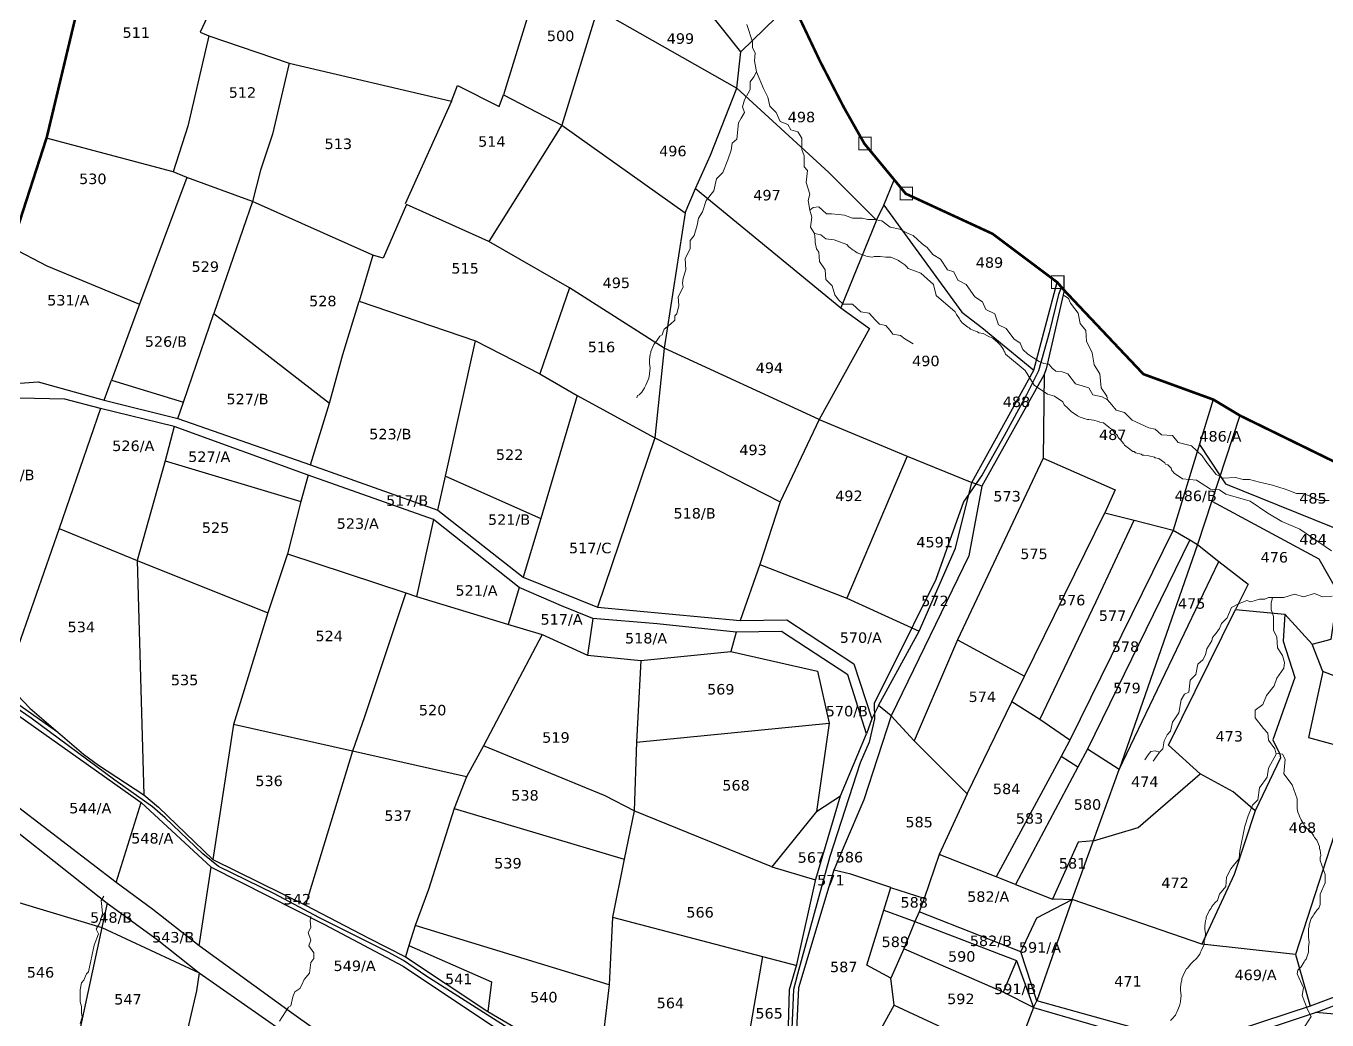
# Model space of a CAD drawing. Header units: inches. Extents: x 1032 to 3029, y -531 to 880.
# Drawn here: x 1238.3 to 1486.5, y -104.6 to 85.1 of the extents above; entities that cross this region are included whole.
import ezdxf
from ezdxf.enums import TextEntityAlignment as Align

# ---------------------------------------------------------------- set-up
doc = ezdxf.new("R2010")
doc.units = ezdxf.units.IN
doc.header["$LTSCALE"] = 15
doc.header["$MEASUREMENT"] = 0
for name, color, linetype in [('BOUNDARY', 5, 'Continuous'), ('PLOT NO', 7, 'Continuous'), ('ROAD', 50, 'Continuous'), ('STONES', 3, 'Continuous'), ('STREAM', 130, 'SL'), ('text2', 7, 'Continuous')]:
    doc.layers.add(name, color=color, linetype=linetype)
doc.styles.get("Standard").update_dxf_attribs({"font": 'verdana.ttf'})
doc.linetypes.add('SL', pattern='A,8e-06,[1,streme line,S=0.066667,R=0,X=0,Y=0],-0.839413', length=0.839421)

msp = doc.modelspace()

# ---------------------------------------------------------------- linework, layer by layer
at = {"layer": 'BOUNDARY', "const_width": 0.5}
for points in [[(1251.59, 102.8), (1242.29, 63.87), (1235.52, 42.86)], [(1492.77, -0.43), (1469.9, 10.76), (1464.82, 13.81), (1451.49, 18.66), (1436.39, 34.65), (1435.05, 36.19), (1422.7, 45.45), (1406.15, 53.1), (1398.26, 62.65), (1394.33, 69.6), (1389.8, 78.38), (1384.55, 89.46)]]:
    msp.add_lwpolyline(points, dxfattribs=at)
at = {"layer": 'ROAD'}
for points in [[(1435.84, 35.32), (1435.27, 33.88), (1433.53, 26.53), (1431.47, 19.26), (1429.18, 14.73), (1424.93, 6.88), (1420.73, -0.57), (1417.2, -5.69), (1411.92, -20.54), (1403.29, -37.86), (1400.15, -44.16), (1400.21, -47.13), (1399.15, -51.55), (1397.46, -55.52), (1391.69, -73.39), (1385.52, -95.88), (1384.73, -98.79), (1384.23, -110.7)], [(1366.35, -118.5), (1364.81, -118.29), (1354.97, -117.49), (1352.57, -117.04), (1341.95, -113.09), (1339.08, -111.76), (1330.31, -106.18), (1314.59, -96.19), (1310.36, -93.26), (1307.39, -91.65), (1294.17, -85.05), (1285.76, -80.54), (1275.07, -75.3), (1272.03, -72.87), (1264.86, -66.05), (1262.46, -63.9), (1255.3, -58.86), (1239.33, -46.97), (1233.31, -42.93), (1223.25, -36.3), (1215.77, -31.76), (1207.95, -27.31)]]:
    msp.add_lwpolyline(points, dxfattribs=at)
at = {"layer": 'STONES', "const_width": 0.2}
for points in [[(1399.55, 63.89), (1397.18, 63.89), (1397.18, 61.47), (1399.55, 61.47)], [(1407.44, 54.34), (1405.07, 54.34), (1405.07, 51.92), (1407.44, 51.92)], [(1436.35, 37.43), (1433.97, 37.43), (1433.97, 35.01), (1436.35, 35.01)]]:
    msp.add_lwpolyline(points, close=True, dxfattribs=at)
at = {"layer": 'STREAM', "color": 4, "linetype": 'ByBlock', "lineweight": 0}
for points in [[(1375.82, 85.41), (1376.89, 82.08), (1376.89, 81.01), (1377.42, 79.94), (1377.29, 78.48), (1377.69, 76.34), (1379.02, 73.14), (1379.82, 71.54), (1380.22, 69.8), (1381.42, 68.6), (1382.22, 66.87), (1383.69, 66.33), (1384.22, 65.27), (1385.56, 64.87), (1386.36, 63.67), (1386.36, 61.53), (1386.76, 60.33), (1386.76, 58.19), (1387.43, 57.53), (1387.16, 55.26), (1387.83, 52.99), (1387.56, 51.79), (1387.83, 49.92), (1388.23, 48.59), (1387.96, 46.72), (1388.76, 45.52), (1389.96, 45.25), (1390.89, 44.45), (1392.5, 44.32), (1394.9, 43.38), (1395.3, 42.98), (1396.1, 42.32), (1396.37, 42.18), (1396.9, 41.78), (1398.1, 41.38), (1398.5, 41.25), (1398.77, 41.12), (1399.83, 40.98), (1400.1, 41.12), (1400.37, 41.12), (1401.3, 41.12), (1402.37, 40.98), (1402.64, 40.98), (1403.3, 40.98), (1404.5, 40.45), (1404.77, 40.32), (1405.04, 40.18), (1405.97, 39.52), (1406.24, 39.25), (1406.37, 39.12), (1406.64, 38.85), (1409.04, 37.91), (1411.44, 35.78), (1411.98, 33.64), (1415.58, 30.58), (1415.85, 30.04), (1416.38, 29.24), (1416.51, 28.97), (1416.91, 28.44), (1417.98, 27.64), (1418.25, 27.51), (1418.51, 27.24), (1419.45, 26.84), (1419.85, 26.71), (1420.12, 26.57), (1420.92, 26.44), (1421.85, 25.91), (1422.12, 25.77), (1422.78, 25.51), (1423.72, 24.71), (1423.98, 24.44), (1424.25, 24.17), (1424.78, 23.37), (1424.92, 22.97), (1425.05, 22.84), (1425.19, 22.44), (1428.92, 19.37), (1430.66, 16.57), (1433.19, 14.83), (1434.53, 14.43), (1436.13, 13.36), (1436.39, 12.83), (1437.06, 12.16), (1437.33, 11.9), (1437.73, 11.5), (1438.93, 10.7), (1439.19, 10.56), (1439.46, 10.43), (1440.4, 10.16), (1440.8, 10.03), (1441.06, 10.03), (1442, 9.89), (1442.93, 9.63), (1443.2, 9.49), (1443.86, 9.36), (1444.93, 8.56), (1445.2, 8.29), (1445.47, 8.16), (1446.13, 7.36), (1446.4, 7.09), (1446.53, 6.96), (1446.67, 6.56), (1447.07, 6.16), (1447.73, 5.36), (1447.87, 5.09), (1448.4, 4.69), (1449.47, 3.89), (1449.74, 3.89), (1450, 3.62), (1451.07, 3.36), (1451.34, 3.22), (1451.6, 3.22), (1452.54, 3.09), (1453.6, 2.82), (1453.74, 2.69), (1454.41, 2.56), (1455.61, 1.76), (1455.74, 1.49), (1456.14, 1.36), (1456.81, 0.69), (1456.94, 0.29), (1457.07, 0.15), (1457.34, -0.25), (1458.94, -1.31), (1461.61, -1.58), (1464.28, -3.31), (1466.01, -3.45), (1467.21, -4.25), (1471.88, -5.58), (1475.22, -7.85), (1477.89, -9.45), (1481.36, -10.92), (1487.36, -15.06)], [(1377.69, 76.34), (1377.15, 75.41), (1376.48, 74.47), (1376.48, 73.01), (1375.42, 71), (1375.02, 69.67), (1375.42, 68.6), (1374.75, 67.53), (1374.22, 66.6), (1373.95, 63.53), (1373.02, 62.73), (1372.88, 61.4), (1372.22, 59.53), (1371.28, 57.13), (1370.08, 55.93), (1369.55, 53.66), (1368.08, 51.79), (1367.41, 49.66), (1366.61, 48.45), (1366.34, 47.12), (1365.81, 45.12), (1365.01, 44.19), (1365.01, 42.58), (1364.08, 40.72), (1364.21, 38.58), (1363.68, 36.98), (1363.54, 36.05), (1363.68, 35.25), (1362.74, 33.38), (1362.88, 31.78), (1362.48, 30.18), (1362.08, 29.78), (1362.08, 28.97), (1361.27, 28.17), (1360.07, 27.24), (1359.81, 26.57), (1359.67, 26.17), (1359.27, 25.91), (1358.61, 24.97), (1358.47, 24.84), (1358.07, 24.3), (1357.54, 22.97), (1357.54, 22.7), (1357.41, 22.44), (1357.27, 21.37), (1357.27, 20.97), (1357.27, 20.7), (1357.41, 19.77), (1357.27, 18.83), (1357.27, 18.57), (1357.14, 17.9), (1356.6, 16.57), (1356.47, 16.3), (1356.34, 16.03), (1355.8, 15.23), (1355.54, 14.97), (1355.27, 14.7), (1355, 14.56), (1354.87, 14.16)], [(1486.96, -5.45), (1485.09, -5.45), (1482.96, -4.52), (1481.89, -4.11), (1480.69, -4.11), (1479.22, -3.58), (1478.56, -3.31), (1476.15, -2.51), (1473.62, -1.98), (1471.75, -1.45), (1470.55, -1.45), (1469.08, -1.05), (1466.68, -1.18), (1465.35, -0.51), (1463.75, 1.62), (1462.68, 3.09), (1460.68, 4.96), (1458.14, 5.63), (1457.07, 6.96), (1454.94, 7.09), (1453.74, 8.16), (1452.54, 8.43), (1449.34, 9.89), (1447.87, 11.36), (1446.27, 11.76), (1445.47, 12.83), (1444.67, 13.76), (1443.6, 14.3), (1441.86, 14.7), (1441.06, 16.03), (1438.53, 16.83), (1437.06, 18.7), (1435.99, 19.1), (1434.79, 19.23), (1434.12, 19.77), (1433.46, 20.57), (1432.52, 20.7), (1431.59, 21.1), (1430.52, 21.77), (1429.45, 22.44), (1428.52, 23.37), (1427.99, 24.57), (1426.79, 25.37), (1425.32, 27.37), (1423.85, 28.04), (1423.18, 30.18), (1421.45, 30.98), (1420.78, 32.44), (1419.31, 33.38), (1417.71, 35.78), (1416.11, 36.58), (1415.31, 38.18), (1414.11, 38.58), (1412.78, 40.58), (1411.31, 41.52), (1410.24, 42.85), (1409.31, 43.52), (1407.57, 45.12), (1406.64, 45.52), (1405.04, 46.32), (1403.17, 46.72), (1401.57, 47.92), (1400.1, 48.19), (1398.9, 48.19), (1397.83, 48.45), (1395.97, 48.45), (1394.5, 48.99), (1393.3, 49.12), (1391.96, 49.26), (1391.03, 49.26), (1389.56, 50.59), (1388.49, 50.46), (1387.83, 49.92)], [(1388.76, 45.52), (1388.89, 44.32), (1388.89, 43.78), (1389.16, 42.58), (1389.56, 41.92), (1389.69, 40.18), (1390.76, 38.58), (1390.89, 36.71), (1392.1, 35.51), (1392.63, 33.78), (1393.3, 32.84), (1394.23, 32.04), (1395.97, 32.04), (1397.57, 30.58), (1399.17, 30.31), (1400.37, 28.97), (1401.17, 28.17), (1402.37, 27.91), (1403.17, 26.97), (1403.7, 26.31), (1405.17, 26.04), (1405.97, 25.37), (1407.57, 24.44)], [(1444.67, 13.76), (1444.53, 14.43), (1443.46, 16.03), (1443.2, 18.7), (1442.13, 20.44), (1441.73, 22.7), (1440.66, 24.97), (1440.53, 26.97), (1439.46, 28.31), (1439.06, 30.31), (1438.39, 31.11), (1437.59, 32.18), (1437.19, 33.11), (1436.39, 33.64)], [(1453.34, -55.22), (1454.14, -54.15), (1454.54, -53.48), (1455.21, -52.82), (1455.47, -51.35), (1456.01, -50.15), (1456.67, -49.48), (1457.07, -47.74), (1457.61, -46.94), (1458.27, -46.01), (1458.68, -43.48), (1459.34, -42.41), (1460.14, -42.01), (1460.41, -39.74), (1461.48, -38.67), (1461.88, -36.67), (1462.81, -35.87), (1463.34, -34.94), (1463.61, -33.74), (1464.55, -32.27), (1464.68, -31.6), (1465.35, -30.8), (1466.01, -29.87), (1466.41, -28.93), (1467.48, -27.86), (1467.75, -27.2), (1468.28, -25.86), (1469.62, -25.2), (1471.22, -24.53), (1472.02, -24.8), (1473.62, -24.26), (1474.69, -24.26), (1475.35, -24), (1476.15, -24), (1475.89, -25.06), (1475.89, -26.26), (1476.29, -27.6), (1476.29, -28.8), (1476.29, -30.27), (1476.95, -31.47), (1477.09, -33.6), (1478.02, -35.07), (1478.42, -36.4), (1478.29, -37.47), (1476.95, -39.34), (1476.42, -40.81), (1474.95, -42.67), (1474.29, -44.41), (1472.82, -45.48), (1472.82, -46.94), (1474.42, -48.95), (1475.22, -49.88), (1475.35, -51.21), (1476.55, -52.82), (1476.82, -53.88), (1475.35, -56.55), (1475.09, -58.29), (1473.62, -60.29), (1473.35, -62.56), (1472.28, -63.62), (1471.48, -65.62), (1470.82, -67.63), (1469.88, -72.3), (1469.75, -73.76), (1468.15, -75.76), (1467.35, -77.37), (1467.21, -79.1), (1466.01, -80.57), (1465.61, -81.77), (1465.21, -82.17), (1464.55, -82.97), (1464.41, -83.24), (1464.01, -83.77), (1463.48, -84.97), (1463.48, -85.37), (1463.34, -85.64), (1463.21, -86.71), (1463.21, -86.97), (1463.21, -87.24), (1463.34, -88.17), (1463.21, -89.24), (1463.08, -89.51), (1463.08, -90.17), (1462.54, -91.38), (1462.41, -91.64), (1462.28, -92.04), (1461.61, -92.84), (1461.34, -93.11), (1461.21, -93.24), (1460.94, -93.51), (1460.54, -93.91), (1459.88, -94.71), (1459.74, -94.84), (1459.34, -95.51), (1458.81, -96.71), (1458.81, -96.98), (1458.68, -97.38), (1458.54, -98.31), (1458.54, -98.71), (1458.54, -98.98), (1458.68, -99.91), (1458.54, -100.98), (1458.54, -101.12), (1458.41, -101.92), (1457.87, -103.12), (1457.74, -103.38), (1457.61, -103.65), (1456.94, -104.45), (1456.67, -104.72)], [(1487.49, -23.73), (1485.63, -23.86), (1484.16, -23.19), (1482.02, -23.86), (1480.29, -23.33), (1478.29, -24), (1476.55, -24), (1476.15, -24)], [(1454.54, -53.48), (1453.74, -53.22), (1452.94, -53.35), (1452.4, -54.02), (1451.74, -54.95)], [(1476.82, -53.75), (1478.02, -53.88), (1478.56, -54.82), (1478.29, -57.62), (1479.89, -59.75), (1480.82, -62.42), (1480.82, -62.96), (1480.82, -64.02), (1480.82, -64.29), (1480.96, -64.96), (1481.49, -66.16), (1481.62, -66.42), (1481.76, -66.69), (1482.29, -67.63), (1482.56, -67.89), (1482.69, -68.03), (1483.49, -68.69), (1484.03, -69.49), (1484.16, -69.76), (1484.56, -70.29), (1485.09, -71.49), (1485.09, -71.89), (1485.23, -72.16), (1485.36, -73.23), (1485.23, -73.5), (1485.23, -73.76), (1485.23, -74.16), (1486.16, -76.83), (1486.16, -78.43), (1485.23, -80.57), (1485.23, -82.57), (1484.96, -83.24), (1484.56, -83.64), (1484.03, -84.44), (1483.89, -84.7), (1483.49, -85.24), (1483.09, -86.44), (1483.09, -86.84), (1482.96, -87.11), (1482.96, -88.17), (1482.96, -88.57), (1482.96, -88.84), (1483.09, -89.77), (1482.96, -90.71), (1482.96, -90.97), (1482.96, -91.64), (1482.56, -92.98), (1482.29, -93.24), (1482.16, -93.51), (1481.62, -94.44), (1481.36, -94.71), (1481.22, -94.84), (1480.96, -95.11), (1480.82, -95.78), (1482.02, -98.45), (1481.76, -99.91), (1482.83, -102.58), (1483.49, -103.92), (1481.76, -106.59)], [(1253.2, -80.97), (1252.67, -81.77), (1252.8, -82.97), (1252.93, -84.3), (1252.4, -86.04), (1251.73, -87.24), (1252.13, -88.17), (1251.33, -90.31), (1250.26, -95.38), (1249.86, -95.78), (1249.46, -96.71), (1249.33, -96.98), (1248.93, -97.51), (1248.66, -98.85), (1248.66, -99.11), (1248.66, -99.51), (1248.66, -100.45), (1248.66, -100.85), (1248.66, -101.12), (1248.93, -102.05), (1248.93, -103.12), (1248.93, -103.25), (1249.06, -104.05), (1248.66, -105.25)], [(1292.69, -84.84), (1292.56, -85.64), (1292.69, -86.97), (1292.16, -87.91), (1292.69, -89.37), (1292.29, -90.44), (1293.23, -91.78), (1293.23, -92.84), (1292.69, -93.64), (1292.43, -95.64), (1291.36, -96.85), (1290.96, -97.91), (1290.56, -98.58), (1289.62, -99.25), (1289.22, -100.18), (1288.82, -101.92), (1288.42, -102.18), (1286.69, -104.85)]]:
    msp.add_lwpolyline(points, dxfattribs=at)
at = {"layer": 'text2'}
for points in [[(1374.71, 80.15), (1364.74, 92.75), (1365.41, 98.19), (1355.94, 109.37), (1345.17, 122.26)], [(1342.25, 113.67), (1329.39, 71.99)], [(1355.94, 109.37), (1347.34, 88.3), (1340.53, 66.16)], [(1276.32, 94.25), (1271.56, 83.95), (1273.18, 83.2), (1288.55, 78.03), (1319.47, 70.76), (1320.65, 73.76), (1328.6, 69.72), (1329.39, 71.99), (1340.53, 66.16), (1364.08, 49.43), (1366.05, 54.08), (1368.88, 60.44), (1373.95, 73.24), (1374.71, 80.15), (1381.41, 86.74)], [(1347.34, 88.3), (1373.95, 73.24)], [(1273.18, 83.2), (1269.19, 66.01), (1266.38, 57.29)], [(1288.55, 78.03), (1285.33, 64.45), (1283.08, 57.61), (1281.55, 51.62)], [(1373.95, 73.24), (1391.5, 57.15), (1400.55, 48.06), (1401.99, 50.91), (1403.95, 55.76)], [(1319.47, 70.76), (1310.66, 51.15)], [(1340.53, 66.16), (1326.65, 43.97)], [(1364.08, 49.43), (1360.07, 23.62), (1342.03, 35.11), (1326.65, 43.97), (1310.94, 51.02), (1306.44, 40.81), (1304.49, 41.38), (1281.55, 51.62), (1269.01, 56.17), (1266.38, 57.29), (1242.23, 63.67)], [(1269.01, 56.17), (1259.95, 32)], [(1366.05, 54.08), (1393.77, 31.33)], [(1281.55, 51.62), (1274.18, 30.21)], [(1401.99, 50.91), (1416.87, 30.51), (1420.65, 27.56), (1430.62, 19.43), (1435.05, 36.19)], [(1400.55, 48.06), (1393.77, 31.33), (1399.23, 27.35), (1389.66, 10), (1406.45, 2.98), (1418.78, -2.05), (1430.62, 19.43)], [(1235.52, 42.86), (1242.32, 39.31), (1259.95, 32), (1254.66, 17.53), (1268.34, 13.34), (1274.18, 30.21), (1296.2, 13.15), (1298.79, 22.43), (1301.9, 32.56), (1324.09, 24.99), (1336.38, 18.69), (1343.47, 14.61), (1358.26, 6.49), (1382.23, -5.73), (1378.35, -17.66), (1394.89, -24.08), (1408.73, -30.37), (1415.62, -14.57), (1418.78, -2.05)], [(1304.49, 41.38), (1301.9, 32.56)], [(1342.03, 35.11), (1336.38, 18.69)], [(1436.39, 34.65), (1432.97, 19.69), (1432.59, 18.56), (1432.35, 2.63), (1446.08, -3.43), (1444.11, -7.82), (1449.72, -9.19), (1457.2, -11.12), (1460.33, -12.96), (1461.82, -13.84), (1465.91, -17.11), (1471.51, -21.41), (1469.05, -26.27), (1478.47, -27.13), (1483.7, -32.89), (1487.34, -31.95), (1488.64, -23.07), (1490.63, -11.78), (1492.77, -0.43)], [(1292.59, 1.35), (1316.91, -7.32), (1318.36, -0.8), (1324.09, 24.99)], [(1360.07, 23.62), (1358.26, 6.49)], [(1389.66, 10), (1360.07, 23.62)], [(1224.09, 15.97), (1240.65, 17.17), (1253.22, 13.7), (1254.66, 17.53)], [(1432.59, 18.56), (1420.64, -2.72), (1418.78, -2.05)], [(1316.91, -7.32), (1333.17, -20.09), (1347.35, -25.84), (1374.59, -28.37), (1383.49, -28.24), (1396.25, -36.63), (1399.7, -47.15), (1398.66, -50), (1395.09, -38.7), (1382.43, -30.48), (1373.83, -30.6), (1358.72, -28.97), (1346.45, -28), (1340.5, -25.55), (1332.42, -22.05), (1316.07, -9.06), (1292.14, -0.61), (1266.62, 8.66), (1252.54, 12.08), (1245.75, 13.89), (1231.17, 14.22), (1222.91, 12.75)], [(1253.22, 13.7), (1267.26, 10.2), (1268.34, 13.34)], [(1267.26, 10.2), (1292.59, 1.35), (1296.2, 13.15)], [(1343.47, 14.61), (1336.55, -8.87), (1333.17, -20.09)], [(1464.82, 13.81), (1457.2, -11.12)], [(1252.54, 12.08), (1244.68, -10.82), (1234.43, -40.2)], [(1389.66, 10), (1382.23, -5.73)], [(1469.9, 10.76), (1461.82, -13.84)], [(1266.62, 8.66), (1264.88, 2.12), (1259.56, -16.92), (1260.82, -61.65)], [(1358.26, 6.49), (1347.35, -25.84)], [(1462.21, 5.26), (1466.12, -0.73), (1467.15, -2.27), (1490.63, -11.78), (1510.09, -15.14), (1517.16, -16.26), (1523.78, -17.89), (1530.25, -9.27)], [(1406.45, 2.98), (1394.89, -24.08)], [(1432.35, 2.63), (1416.02, -32.02), (1407.74, -51.3), (1403.4, -46.53)], [(1264.88, 2.12), (1290.78, -5.63)], [(1292.14, -0.61), (1290.78, -5.63), (1288.23, -15.64), (1284.44, -26.9)], [(1318.36, -0.8), (1336.55, -8.87)], [(1420.64, -2.72), (1418.21, -16), (1403.4, -46.53), (1400.93, -44.58), (1399.7, -47.15)], [(1464.53, -5.58), (1484.98, -16.58), (1488.64, -23.07)], [(1316.07, -9.06), (1312.81, -23.79), (1330.19, -29.08), (1336.77, -31.03), (1345.46, -34.96), (1355.62, -36.01), (1372.8, -34.28), (1389.32, -38.02), (1391.55, -47.95), (1389.14, -64.81), (1393.74, -61.84)], [(1407.74, -51.3), (1417.9, -61.47), (1426.38, -43.88), (1428.84, -38.99), (1444.11, -7.82)], [(1431.71, -47.24), (1442.48, -24.76), (1449.72, -9.19)], [(1244.68, -10.82), (1259.56, -16.92)], [(1457.2, -11.12), (1437.43, -51.21), (1431.71, -47.24), (1426.38, -43.88)], [(1460.33, -12.96), (1440.83, -52.9), (1439, -56.36), (1435.82, -54.3)], [(1461.82, -13.84), (1446.84, -56.78), (1465.91, -17.11)], [(1259.56, -16.92), (1284.44, -26.9), (1277.89, -48.2), (1273.97, -73.95)], [(1288.23, -15.64), (1310.76, -23.09), (1312.81, -23.79)], [(1378.35, -17.66), (1374.59, -28.37)], [(1332.42, -22.05), (1330.33, -29.12)], [(1310.76, -23.09), (1302.93, -46.72), (1300.59, -53.32), (1291.63, -82.7)], [(1441.97, -70.38), (1450.47, -67.89), (1462.34, -57.62), (1456.31, -52.18), (1469.05, -26.27)], [(1478.47, -27.13), (1478.18, -32.31), (1480.38, -39.23), (1476.18, -51.14), (1477.55, -53.89), (1477.65, -54.55), (1472.8, -64.66), (1468.63, -61.08), (1462.34, -57.62)], [(1207.48, -28.04), (1229.67, -41.4), (1260.3, -63.11), (1273.68, -75.41), (1295.28, -86.36), (1310.27, -94.33), (1325.81, -104.68), (1338.24, -112.93), (1346.94, -115.9), (1353.57, -118.44), (1366.17, -119.33), (1366.52, -117.65)], [(1346.45, -28), (1345.46, -34.96)], [(1336.77, -31.03), (1325.61, -52.29)], [(1373.83, -30.6), (1372.8, -34.28)], [(1400.93, -44.58), (1408.73, -30.37)], [(1416.02, -32.02), (1428.84, -38.99)], [(1532.49, -43.98), (1528.71, -42.26), (1524.9, -43.85), (1515.51, -42.85), (1493.18, -40.98), (1485.75, -38.11), (1483.7, -32.89)], [(1355.62, -36.01), (1354.79, -51.6), (1354.36, -64.67)], [(1230.22, -39.67), (1244.17, -49.46)], [(1485.75, -38.11), (1482.96, -50.66), (1493.06, -53.4), (1480.5, -92.12), (1462.61, -90.16)], [(1255.51, -78.35), (1227.62, -57), (1229.67, -41.4)], [(1234.43, -40.2), (1239.03, -45.06), (1249.3, -53.86), (1252.16, -55.96), (1260.82, -61.65), (1263.58, -64.01), (1273.97, -73.95), (1291.63, -82.7), (1303.74, -88.99), (1310.7, -92.54), (1326.4, -103.01), (1340.1, -111.02), (1347.58, -114.26), (1354.33, -116.38), (1366.52, -117.65), (1368.09, -110.77), (1374.63, -111.42), (1375.79, -110.08), (1383.66, -110.42), (1383.97, -98.8), (1385.39, -94.04), (1389, -77.7), (1393.74, -61.84), (1398.66, -50)], [(1204.4, -45.74), (1227.12, -61.21), (1253.79, -82.29), (1263.32, -89.21), (1271.35, -95.62), (1303.41, -117.98), (1311.67, -124.06), (1320.59, -131.46)], [(1403.4, -46.53), (1398.15, -62.57), (1394.43, -71.39), (1392.45, -76), (1385.72, -98.45), (1385.02, -113.25), (1391.2, -114.09), (1390.66, -117.26), (1394.58, -118.75), (1403.93, -101.75), (1403.29, -96.62), (1398.71, -94.15), (1401.97, -83.62), (1403.3, -79.34), (1395.7, -76.77), (1392.45, -76)], [(1380.64, -75.34), (1354.46, -64.72), (1348.83, -61.83), (1325.61, -52.29), (1322.36, -58.21), (1300.59, -53.32), (1277.89, -48.2)], [(1354.79, -51.6), (1391.55, -47.95)], [(1437.43, -51.21), (1435.82, -54.3), (1423.4, -77.29), (1412.5, -72.99)], [(1545.58, -50.25), (1538.25, -59.44), (1532.4, -66.73), (1520.15, -78.89), (1504.26, -89.21), (1493.28, -98.22), (1483.33, -101.99), (1460.45, -109.48), (1456.25, -107.92), (1431.15, -100.97)], [(1427.07, -78.72), (1434.18, -81.55), (1434.51, -81.45), (1437.93, -81.62), (1446.84, -56.78), (1440.83, -52.9)], [(1439, -56.36), (1427.07, -78.72), (1423.4, -77.29)], [(1322.36, -58.21), (1320.03, -64.25), (1315.08, -79.71), (1312.57, -86.57), (1311.36, -90.38), (1310.7, -92.54)], [(1417.9, -61.47), (1412.5, -72.99), (1409.69, -81.39), (1403.28, -79.4)], [(1271.38, -90.43), (1262.54, -83.5), (1255.51, -78.35), (1260.3, -63.11)], [(1320.03, -64.25), (1352.47, -73.89)], [(1354.36, -64.67), (1352.47, -73.89), (1350.23, -84.95), (1349.57, -97.86), (1348.11, -110.27), (1347.58, -114.26)], [(1389.14, -64.81), (1380.64, -75.34), (1388.96, -77.83)], [(1472.8, -64.66), (1468.81, -76.83), (1462.61, -90.16), (1437.93, -81.62)], [(1430.5, -102.22), (1454.98, -109.34), (1460.34, -111.21), (1485.06, -102.94), (1494.38, -99.38), (1503.06, -91.63), (1509.05, -88.14), (1519.99, -80.93), (1534.04, -67.6)], [(1441.97, -70.38), (1439.08, -70.68), (1434.18, -81.55)], [(1319.85, -125.94), (1304.86, -114.57), (1288.95, -103.25), (1271.38, -90.43), (1273.68, -75.41)], [(1223.2, -78.44), (1236.97, -82.18), (1252.79, -86.92), (1271.35, -95.62)], [(1409.69, -81.39), (1408.72, -83.95), (1407.91, -85.79), (1405.8, -91.05), (1403.29, -96.62)], [(1437.93, -81.62), (1431.15, -100.97), (1428.13, -91.62), (1431.16, -85.09), (1437.93, -81.62)], [(1253.79, -82.29), (1252.79, -86.92), (1246.36, -116.8)], [(1401.97, -83.62), (1407.91, -85.79)], [(1428.13, -91.62), (1408.72, -83.95)], [(1349.57, -97.86), (1312.57, -86.57)], [(1350.23, -84.95), (1378.8, -92.46), (1385.35, -94.18)], [(1407.91, -85.79), (1427.26, -93.26), (1430.51, -102.22), (1431.15, -100.97)], [(1311.36, -90.38), (1327.11, -97.31), (1326.4, -103.01)], [(1430.51, -102.22), (1424.77, -99.27), (1405.8, -91.05)], [(1378.8, -92.46), (1375.79, -110.08)], [(1427.26, -93.26), (1424.77, -99.27)], [(1480.5, -92.12), (1483.33, -101.99)], [(1271.35, -95.62), (1270.82, -99.05), (1268.1, -110.81), (1266.46, -121.13)], [(1403.93, -101.75), (1426.68, -112.34)], [(1430.51, -102.22), (1426.68, -112.34), (1419.35, -131.32), (1417.91, -134.66), (1414.44, -144.04)], [(1499.52, -104.52), (1484.32, -103.19)]]:
    msp.add_lwpolyline(points, dxfattribs=at)

# ---------------------------------------------------------------- texts
at = {"layer": 'PLOT NO'}
for s, p in [('511', (1259.36, 83.84)), ('500', (1340.32, 83.22)), ('499', (1363.17, 82.71)), ('512', (1279.62, 72.41)), ('498', (1386.26, 67.72)), ('513', (1297.91, 62.62)), ('514', (1327.2, 63.06)), ('496', (1361.73, 61.24)), ('530', (1251.07, 55.93)), ('497', (1379.69, 52.82)), ('529', (1272.52, 39.18)), ('515', (1322.09, 38.86)), ('489', (1422.13, 39.96)), ('495', (1350.95, 36.09)), ('531/A', (1246.39, 32.76)), ('528', (1294.95, 32.61)), ('526/B', (1265.01, 24.88)), ('516', (1348.11, 23.84)), ('494', (1380.15, 19.87)), ('490', (1409.99, 21.18)), ('527/B', (1280.58, 13.9)), ('488', (1427.28, 13.37)), ('523/B', (1307.83, 7.22)), ('487', (1445.64, 7.09)), ('486/A', (1466.18, 6.8)), ('526/A', (1258.8, 4.98)), ('493', (1377.03, 4.2)), ('527/A', (1273.28, 2.91)), ('522', (1330.59, 3.3)), ('531/B', (1235.93, -0.59)), ('517/B', (1311.04, -5.46)), ('492', (1395.32, -4.56)), ('573', (1425.49, -4.64)), ('486/B', (1461.46, -4.57)), ('485', (1483.84, -5.04)), ('518/B', (1365.87, -7.9)), ('525', (1274.49, -10.64)), ('523/A', (1301.62, -9.86)), ('521/B', (1330.48, -9.1)), ('4591', (1411.67, -13.4)), ('484', (1483.87, -12.87)), ('517/C', (1345.95, -14.52)), ('575', (1430.63, -15.63)), ('476', (1476.47, -16.29)), ('521/A', (1324.27, -22.63)), ('572', (1411.72, -24.62)), ('576', (1437.8, -24.47)), ('475', (1460.7, -25.1)), ('517/A', (1340.5, -28.15)), ('577', (1445.61, -27.43)), ('534', (1248.88, -29.59)), ('524', (1296.16, -31.31)), ('518/A', (1356.62, -31.74)), ('570/A', (1397.58, -31.62)), ('578', (1448.07, -33.36)), ('535', (1268.59, -39.71)), ('569', (1370.87, -41.48)), ('574', (1420.77, -42.91)), ('579', (1448.36, -41.25)), ('520', (1315.9, -45.46)), ('570/B', (1394.92, -45.65)), ('473', (1467.86, -50.45)), ('519', (1339.42, -50.68)), ('536', (1284.7, -58.97)), ('568', (1373.78, -59.82)), ('584', (1425.4, -60.49)), ('474', (1451.76, -59.12)), ('538', (1333.52, -61.73)), ('544/A', (1250.59, -64.16)), ('580', (1440.82, -63.47)), ('537', (1309.31, -65.6)), ('585', (1408.71, -66.83)), ('583', (1429.77, -66.13)), ('468', (1481.83, -67.89)), ('548/A', (1262.41, -69.92)), ('539', (1330.26, -74.68)), ('567', (1388.16, -73.59)), ('586', (1395.41, -73.53)), ('581', (1437.99, -74.7)), ('571', (1391.87, -77.92)), ('472', (1457.54, -78.41)), ('542', (1290.09, -81.55)), ('588', (1407.77, -82.15)), ('582/A', (1421.89, -81.05)), ('548/B', (1254.58, -85.04)), ('566', (1366.92, -84.05)), ('543/B', (1266.4, -88.81)), ('589', (1404.17, -89.68)), ('582/B', (1422.4, -89.49)), ('590', (1416.83, -92.47)), ('591/A', (1431.76, -90.75)), ('549/A', (1301.02, -94.25)), ('587', (1394.33, -94.47)), ('546', (1241.09, -95.51)), ('541', (1320.88, -96.78)), ('471', (1448.54, -97.22)), ('469/A', (1472.9, -95.99)), ('540', (1337.11, -100.24)), ('591/B', (1427.03, -98.67)), ('547', (1257.78, -100.64)), ('564', (1361.26, -101.36)), ('592', (1416.67, -100.57)), ('565', (1380.09, -103.33))]:
    msp.add_text(s, height=2, dxfattribs=at).set_placement(p, align=Align.MIDDLE_CENTER)

doc.saveas('drawing.dxf')
